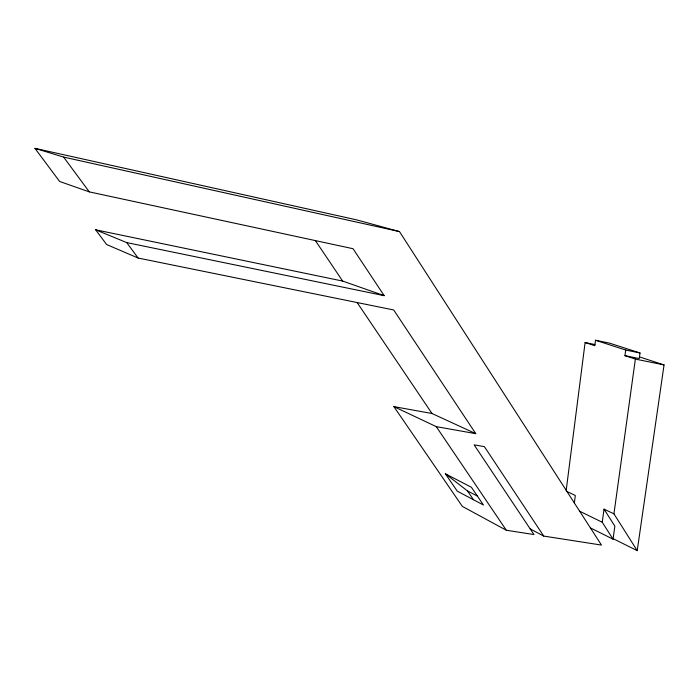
<?xml version="1.0" encoding="UTF-8"?>
<svg xmlns="http://www.w3.org/2000/svg" width="699" height="699" viewBox="0 0 699 699"><rect width="100%" height="100%" fill="white"/><g stroke="black" fill="none" stroke-linecap="round" stroke-linejoin="round"><path stroke-width="1.05" d="M566.19 490.322L585.107 342.527L594.945 344.546M574.351 502.983L575.329 495.486L566.959 491.511M595.504 340.256L625.71 350.042L624.941 355.66L639.244 358.57L640.022 352.978L609.537 343.139L595.504 340.256L594.797 345.725L585.107 342.527M604.023 509.125L614.858 526.181L613.049 539.174L602.232 522.24L604.023 509.125L613.932 513.835L637.217 550.655L664.05 364.922L639.471 356.901M613.932 513.835L635.365 359.094L624.941 355.66M506.321 530.253L533.957 534.56L474.14 444.861L484.398 446.652L543.743 536.081L601.481 545.08L399.496 231.605L356.805 219.914L34.95 148.345L59.625 181.46L89.289 191.875L353.039 248.713L384.197 295.668L126.72 242.597L95.658 229.814L106.641 244.545L138.114 258.036L393.694 309.972L475.774 433.66L436.272 426.635L393.887 406.617L462.354 506.399L506.321 530.253L436.272 426.635M393.887 406.617L431.982 413.502L475.774 433.66M635.365 359.094L664.05 364.922M625.71 350.042L640.022 352.978M95.658 229.814L342.667 281.077L384.197 295.668M34.95 148.345L63.618 157.092L399.496 231.605M579.663 511.231L602.232 522.24M613.119 538.658L637.217 550.655M590.402 527.885L613.049 539.174M445.377 473.791L471.414 487.273L483.455 505.028L457.26 491.152L445.377 473.791L467.482 490.916L477.408 496.107M530.2 528.925L543.743 536.081M63.618 157.092L89.289 191.875M126.72 242.597L138.114 258.036M467.482 490.916L473.503 499.759M315.371 240.596L342.667 281.077M357.154 302.545L431.982 413.502"/></g></svg>
